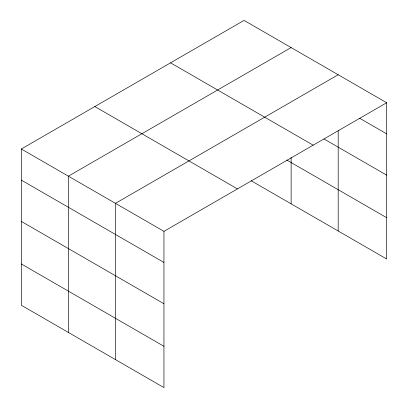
<?xml version="1.0" encoding="UTF-8"?>
<svg xmlns="http://www.w3.org/2000/svg" width="408" height="408" viewBox="0 0 408 408"><rect width="100%" height="100%" fill="white"/><g stroke="black" fill="none" stroke-linecap="round" stroke-linejoin="round"><path stroke-width="0.61" d="M21.318 148.996L163.945 231.341L163.945 387.6L21.318 305.255L21.318 148.996L244.055 20.4L386.682 102.745L386.682 259.004L251.17 180.769M291.123 47.573L68.386 176.169L68.386 332.428M338.186 74.746L115.454 203.342L115.454 359.601M163.945 231.341L386.682 102.745M359.678 118.269L386.682 133.86M323.957 138.944L386.682 175.154M170.554 62.837L313.176 145.182M286.742 160.007L386.682 217.704M94.824 106.559L237.446 188.904M21.318 180.106L163.945 262.451M21.318 221.406L163.945 303.751M21.318 263.956L163.945 346.3M338.186 130.642L338.186 231.01M291.123 157.452L291.123 203.832"/></g></svg>
